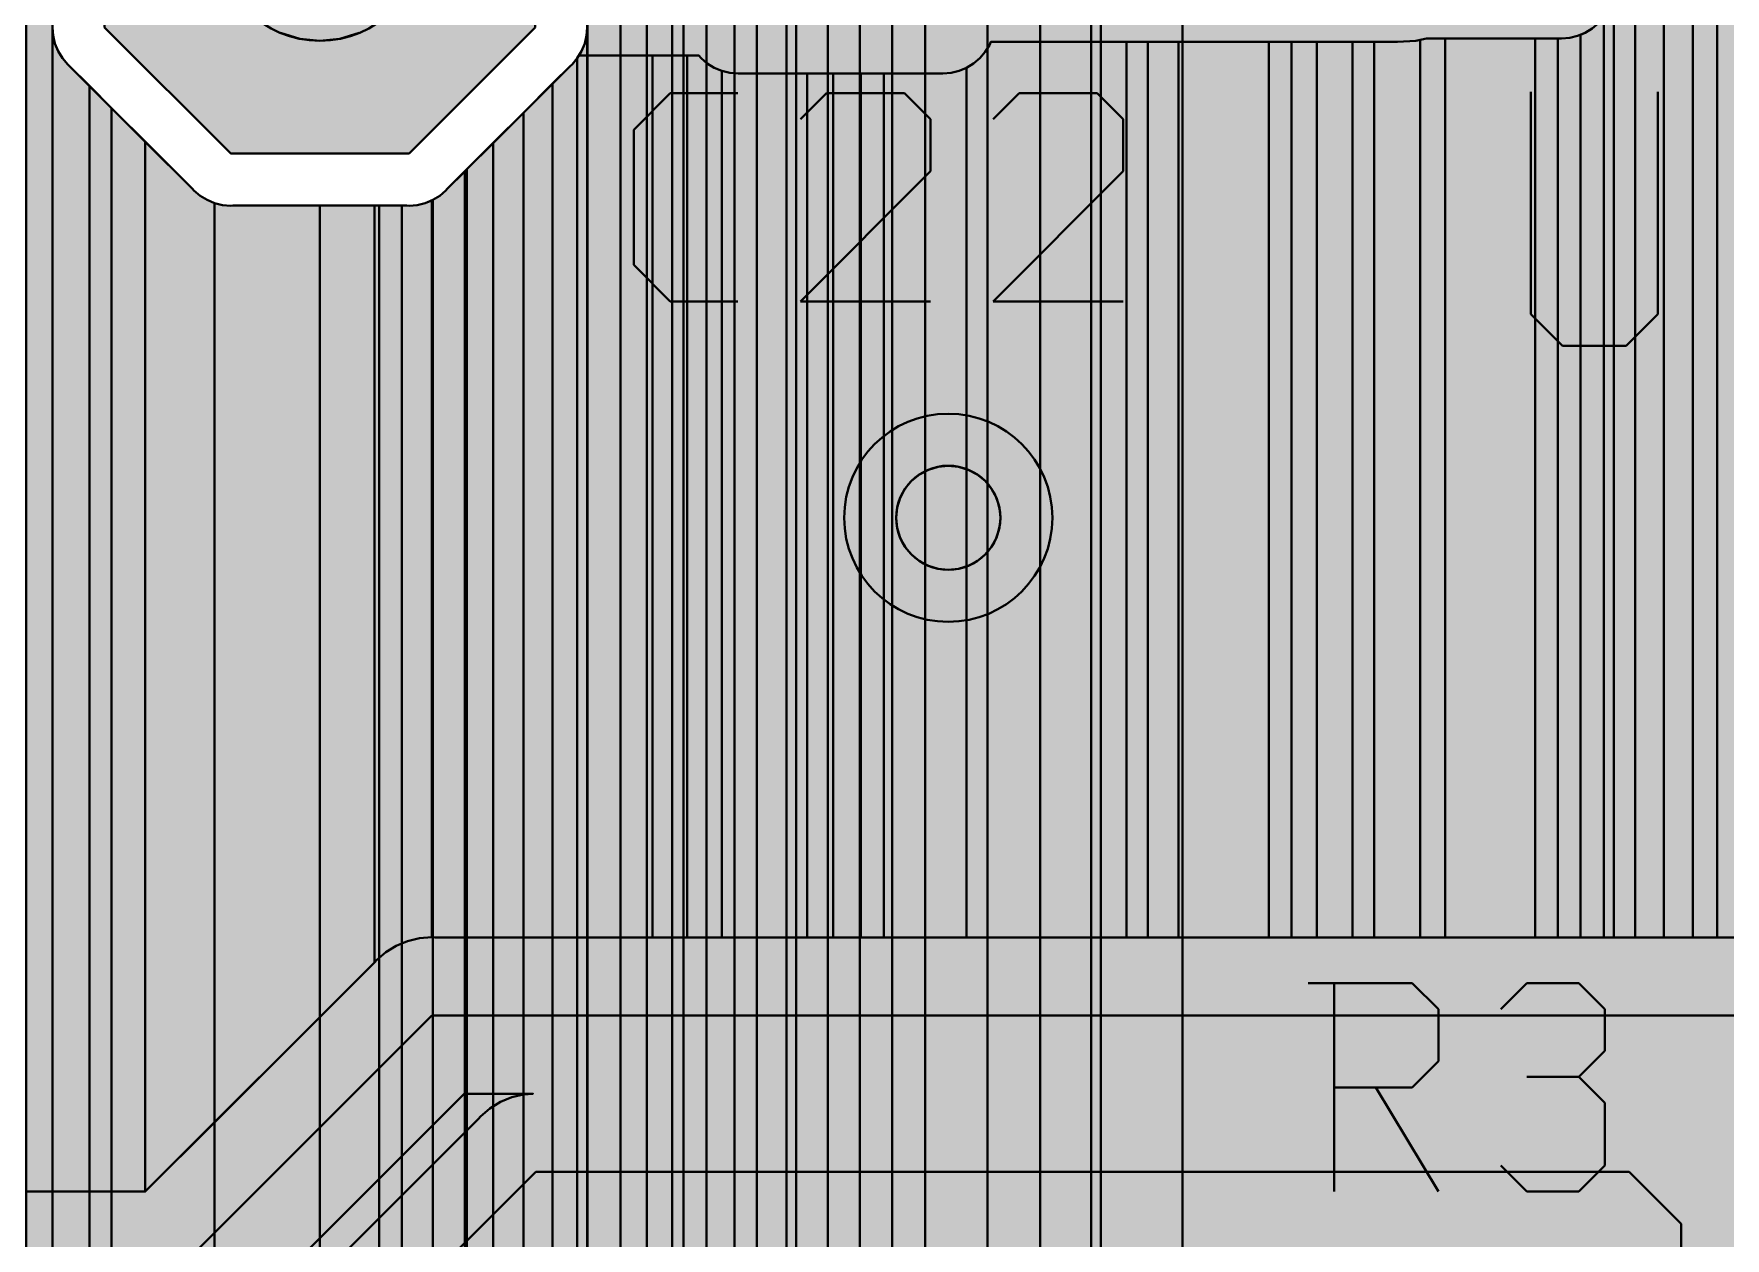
# Model space of a CAD drawing. Header units: millimetres. Extents: x 2 to 110, y 3 to 56.
# Drawn here: x 50.14 to 58.39, y 35.38 to 41.26 of the extents above; entities that cross this region are included whole.
import ezdxf

# ---------------------------------------------------------------- set-up
doc = ezdxf.new("R2010")
doc.units = ezdxf.units.MM
for name, color, linetype in [('bottom_copper', 7, 'Continuous'), ('drill_plated', 7, 'Continuous'), ('top_copper', 7, 'Continuous'), ('top_silk', 7, 'Continuous')]:
    doc.layers.add(name, color=color, linetype=linetype)

# ---------------------------------------------------------------- blocks, each defined once
blk = doc.blocks.new('Block32662')
at = {"layer": 'bottom_copper', "lineweight": 40}
blk.add_hatch(color=7, dxfattribs=at).paths.add_polyline_path([(0, 0), (-2.181, -2.1811), (-3.4404, -2.1811), (-3.4404, 42.8669), (0, 42.8669), (0, 0)], flags=0)
at = {"layer": 'bottom_copper', "color": 7, "lineweight": 40}
blk.add_lwpolyline([(0, 0), (-2.181, -2.1811), (-3.4404, -2.1811), (-3.4404, 42.8669), (0, 42.8669), (0, 0)], close=True, dxfattribs=at)
blk = doc.blocks.new('Block32847')
at = {"layer": 'bottom_copper', "lineweight": 40}
for points in [[(0, 22.3936), (-0.1594, 22.4061), (-0.161, 22.406), (-0.161, 45.048), (0, 45.048), (0, 22.3936)], [(0.3033, 22.2951), (0.1555, 22.3563), (0, 22.3936), (0, 45.048), (0.3033, 45.048), (0.3033, 22.2951)], [(0.5612, 22.1076), (0.4396, 22.2115), (0.3033, 22.2951), (0.3033, 45.048), (0.5612, 45.048), (0.5612, 22.1076)], [(0.8099, 21.7019), (0.7487, 21.8497), (0.6651, 21.986), (0.5612, 22.1076), (0.5612, 45.048), (0.8099, 45.048), (0.8099, 21.7019)], [(0.8566, 21.387), (0.8472, 21.5464), (0.8099, 21.7019), (0.8099, 45.048), (0.8566, 45.048), (0.8566, 21.387)], [(1.2554, 0), (0.8566, 0), (0.8566, 45.048), (1.2554, 45.048), (1.2554, 0)]]:
    blk.add_hatch(color=7, dxfattribs=at).paths.add_polyline_path(points, flags=0)
at = {"layer": 'bottom_copper', "color": 7, "lineweight": 40}
for points in [[(0, 22.3936), (-0.1594, 22.4061), (-0.161, 22.406), (-0.161, 45.048), (0, 45.048), (0, 22.3936)], [(0.3033, 22.2951), (0.1555, 22.3563), (0, 22.3936), (0, 45.048), (0.3033, 45.048), (0.3033, 22.2951)], [(0.5612, 22.1076), (0.4396, 22.2115), (0.3033, 22.2951), (0.3033, 45.048), (0.5612, 45.048), (0.5612, 22.1076)], [(0.8099, 21.7019), (0.7487, 21.8497), (0.6651, 21.986), (0.5612, 22.1076), (0.5612, 45.048), (0.8099, 45.048), (0.8099, 21.7019)], [(0.8566, 21.387), (0.8472, 21.5464), (0.8099, 21.7019), (0.8099, 45.048), (0.8566, 45.048), (0.8566, 21.387)], [(1.2554, 0), (0.8566, 0), (0.8566, 45.048), (1.2554, 45.048), (1.2554, 0)]]:
    blk.add_lwpolyline(points, close=True, dxfattribs=at)
blk = doc.blocks.new('Block33519')
at = {"layer": 'bottom_copper', "lineweight": 40}
for points in [[(1.0117, 22.3563), (0.8639, 22.2951), (0.8566, 22.2906), (0.8566, 45.048), (1.0117, 45.048), (1.0117, 22.3563)], [(1.1672, 22.3936), (1.0117, 22.3563), (1.0117, 45.048), (1.1672, 45.048), (1.1672, 22.3936)], [(1.325, 22.406), (1.1672, 22.3936), (1.1672, 45.048), (1.325, 45.048), (1.325, 22.406)], [(0.8566, 22.2906), (0.8099, 22.262), (0.8099, 33.8481), (0.8472, 34.0036), (0.8566, 34.163), (0.8566, 22.2906)], [(0.8099, 22.262), (0.7276, 22.2115), (0.6651, 22.1581), (0.6651, 33.564), (0.7487, 33.7003), (0.8099, 33.8481), (0.8099, 22.262)], [(0.6651, 22.1581), (0.606, 22.1076), (0.5551, 22.048), (0.5551, 33.4372), (0.5612, 33.4424), (0.6651, 33.564), (0.6651, 22.1581)], [(0.5551, 22.048), (0.5021, 21.986), (0.4185, 21.8497), (0.4185, 33.3256), (0.4396, 33.3385), (0.5551, 33.4372), (0.5551, 22.048)], [(0.3075, 14.3084), (0.2508, 14.3319), (0.2508, 33.2332), (0.3033, 33.2549), (0.3075, 33.2575), (0.3075, 14.3084)], [(0.4185, 21.8497), (0.3573, 21.7019), (0.32, 21.5464), (0.3075, 21.387), (0.3075, 33.2575), (0.4185, 33.3256), (0.4185, 21.8497)], [(0.1271, 14.3605), (0.0146, 14.3694), (0, 14.3682), (0, 33.1564), (0.1271, 33.1869), (0.1271, 14.3605)], [(0.2508, 14.3319), (0.1342, 14.3599), (0.1271, 14.3605), (0.1271, 33.1869), (0.1555, 33.1937), (0.2508, 33.2332), (0.2508, 14.3319)], [(0, 14.3682), (-0.105, 14.3599), (-0.161, 14.3465), (-0.161, 33.144), (-0.1594, 33.1439), (0, 33.1564), (0, 14.3682)]]:
    blk.add_hatch(color=7, dxfattribs=at).paths.add_polyline_path(points, flags=0)
at = {"layer": 'bottom_copper', "color": 7, "lineweight": 40}
for points in [[(1.0117, 22.3563), (0.8639, 22.2951), (0.8566, 22.2906), (0.8566, 45.048), (1.0117, 45.048), (1.0117, 22.3563)], [(1.1672, 22.3936), (1.0117, 22.3563), (1.0117, 45.048), (1.1672, 45.048), (1.1672, 22.3936)], [(1.325, 22.406), (1.1672, 22.3936), (1.1672, 45.048), (1.325, 45.048), (1.325, 22.406)], [(0.8566, 22.2906), (0.8099, 22.262), (0.8099, 33.8481), (0.8472, 34.0036), (0.8566, 34.163), (0.8566, 22.2906)], [(0.8099, 22.262), (0.7276, 22.2115), (0.6651, 22.1581), (0.6651, 33.564), (0.7487, 33.7003), (0.8099, 33.8481), (0.8099, 22.262)], [(0.6651, 22.1581), (0.606, 22.1076), (0.5551, 22.048), (0.5551, 33.4372), (0.5612, 33.4424), (0.6651, 33.564), (0.6651, 22.1581)], [(0.5551, 22.048), (0.5021, 21.986), (0.4185, 21.8497), (0.4185, 33.3256), (0.4396, 33.3385), (0.5551, 33.4372), (0.5551, 22.048)], [(0.3075, 14.3084), (0.2508, 14.3319), (0.2508, 33.2332), (0.3033, 33.2549), (0.3075, 33.2575), (0.3075, 14.3084)], [(0.4185, 21.8497), (0.3573, 21.7019), (0.32, 21.5464), (0.3075, 21.387), (0.3075, 33.2575), (0.4185, 33.3256), (0.4185, 21.8497)], [(0.1271, 14.3605), (0.0146, 14.3694), (0, 14.3682), (0, 33.1564), (0.1271, 33.1869), (0.1271, 14.3605)], [(0.2508, 14.3319), (0.1342, 14.3599), (0.1271, 14.3605), (0.1271, 33.1869), (0.1555, 33.1937), (0.2508, 33.2332), (0.2508, 14.3319)], [(0, 14.3682), (-0.105, 14.3599), (-0.161, 14.3465), (-0.161, 33.144), (-0.1594, 33.1439), (0, 33.1564), (0, 14.3682)]]:
    blk.add_lwpolyline(points, close=True, dxfattribs=at)
blk = doc.blocks.new('Block34573')
at = {"layer": 'bottom_copper', "lineweight": 40}
for points in [[(1.0168, 14.3465), (1.0152, 14.3461), (1.0152, 33.1441), (1.0168, 33.144), (1.0168, 14.3465)], [(1.0152, 14.3461), (0.9665, 14.3344), (0.9665, 31.2163), (0.9874, 31.2504), (1.0027, 31.2873), (1.012, 31.3262), (1.0152, 31.3661), (1.0152, 14.3461)], [(0.9665, 14.3344), (0.9562, 14.3319), (0.8454, 14.286), (0.8454, 31.0918), (0.933, 31.1794), (0.9406, 31.1859), (0.9665, 31.2163), (0.9665, 14.3344)], [(0.8454, 14.286), (0.7431, 14.2234), (0.7035, 14.1896), (0.7035, 30.9499), (0.8454, 31.0918), (0.8454, 14.286)], [(0.7035, 14.1896), (0.6519, 14.1455), (0.574, 14.0543), (0.5557, 14.0244), (0.5557, 30.8021), (0.7035, 30.9499), (0.7035, 14.1896)], [(0.5557, 14.0244), (0.5114, 13.952), (0.4655, 13.8412), (0.4375, 13.7246), (0.4281, 13.605), (0.4281, 30.6745), (0.5557, 30.8021), (0.5557, 14.0244)], [(0.4174, 11.476), (0.3151, 11.4134), (0.261, 11.3672), (0.261, 30.524), (0.2951, 30.5449), (0.3255, 30.5708), (0.332, 30.5784), (0.4174, 30.6638), (0.4174, 11.476)], [(0.4281, 11.4804), (0.4174, 11.476), (0.4174, 30.6638), (0.4281, 30.6745), (0.4281, 11.4804)], [(0, 0), (-0.2896, 0), (-0.2896, 30.497), (0, 30.497), (0, 0)], [(0.1103, 11.186), (0.0834, 11.142), (0.0375, 11.0312), (0.0095, 10.9146), (0, 10.795), (0, 30.497), (0.1103, 30.497), (0.1103, 11.186)], [(0.261, 11.3672), (0.2241, 11.3357), (0.146, 11.2443), (0.1103, 11.186), (0.1103, 30.497), (0.1353, 30.497), (0.1453, 30.4962), (0.1851, 30.4993), (0.2239, 30.5087), (0.261, 30.524), (0.261, 11.3672)]]:
    blk.add_hatch(color=7, dxfattribs=at).paths.add_polyline_path(points, flags=0)
at = {"layer": 'bottom_copper', "color": 7, "lineweight": 40}
for points in [[(1.0168, 14.3465), (1.0152, 14.3461), (1.0152, 33.1441), (1.0168, 33.144), (1.0168, 14.3465)], [(1.0152, 14.3461), (0.9665, 14.3344), (0.9665, 31.2163), (0.9874, 31.2504), (1.0027, 31.2873), (1.012, 31.3262), (1.0152, 31.3661), (1.0152, 14.3461)], [(0.9665, 14.3344), (0.9562, 14.3319), (0.8454, 14.286), (0.8454, 31.0918), (0.933, 31.1794), (0.9406, 31.1859), (0.9665, 31.2163), (0.9665, 14.3344)], [(0.8454, 14.286), (0.7431, 14.2234), (0.7035, 14.1896), (0.7035, 30.9499), (0.8454, 31.0918), (0.8454, 14.286)], [(0.7035, 14.1896), (0.6519, 14.1455), (0.574, 14.0543), (0.5557, 14.0244), (0.5557, 30.8021), (0.7035, 30.9499), (0.7035, 14.1896)], [(0.5557, 14.0244), (0.5114, 13.952), (0.4655, 13.8412), (0.4375, 13.7246), (0.4281, 13.605), (0.4281, 30.6745), (0.5557, 30.8021), (0.5557, 14.0244)], [(0.4174, 11.476), (0.3151, 11.4134), (0.261, 11.3672), (0.261, 30.524), (0.2951, 30.5449), (0.3255, 30.5708), (0.332, 30.5784), (0.4174, 30.6638), (0.4174, 11.476)], [(0.4281, 11.4804), (0.4174, 11.476), (0.4174, 30.6638), (0.4281, 30.6745), (0.4281, 11.4804)], [(0, 0), (-0.2896, 0), (-0.2896, 30.497), (0, 30.497), (0, 0)], [(0.1103, 11.186), (0.0834, 11.142), (0.0375, 11.0312), (0.0095, 10.9146), (0, 10.795), (0, 30.497), (0.1103, 30.497), (0.1103, 11.186)], [(0.261, 11.3672), (0.2241, 11.3357), (0.146, 11.2443), (0.1103, 11.186), (0.1103, 30.497), (0.1353, 30.497), (0.1453, 30.4962), (0.1851, 30.4993), (0.2239, 30.5087), (0.261, 30.524), (0.261, 11.3672)]]:
    blk.add_lwpolyline(points, close=True, dxfattribs=at)
blk = doc.blocks.new('Block35035')
at = {"layer": 'bottom_copper', "lineweight": 40}
for points in [[(0.5962, 16.9739), (0.5896, 16.9816), (0.468, 17.0855), (0.468, 44.748), (0.5962, 44.748), (0.5962, 16.9739)], [(0.7771, 16.7237), (0.6935, 16.86), (0.5962, 16.9739), (0.5962, 31.0661), (0.5993, 31.0263), (0.6087, 30.9873), (0.624, 30.9504), (0.6449, 30.9163), (0.6708, 30.8859), (0.6784, 30.8794), (0.7771, 30.7807), (0.7771, 16.7237)], [(0.885, 16.261), (0.8756, 16.4204), (0.8383, 16.5759), (0.7771, 16.7237), (0.7771, 30.7807), (0.885, 30.6728), (0.885, 16.261)], [(1.3873, -0.3), (0.885, -0.3), (0.885, 30.6728), (1.2794, 30.2784), (1.2859, 30.2708), (1.3163, 30.2449), (1.3504, 30.224), (1.3873, 30.2087), (1.3873, -0.3)], [(1.901, -0.3), (1.3873, -0.3), (1.3873, 30.2087), (1.4262, 30.1994), (1.4661, 30.1962), (1.476, 30.197), (1.901, 30.197), (1.901, -0.3)]]:
    blk.add_hatch(color=7, dxfattribs=at).paths.add_polyline_path(points, flags=0)
at = {"layer": 'bottom_copper', "color": 7, "lineweight": 40}
for points in [[(0.5962, 16.9739), (0.5896, 16.9816), (0.468, 17.0855), (0.468, 44.748), (0.5962, 44.748), (0.5962, 16.9739)], [(0.7771, 16.7237), (0.6935, 16.86), (0.5962, 16.9739), (0.5962, 31.0661), (0.5993, 31.0263), (0.6087, 30.9873), (0.624, 30.9504), (0.6449, 30.9163), (0.6708, 30.8859), (0.6784, 30.8794), (0.7771, 30.7807), (0.7771, 16.7237)], [(0.885, 16.261), (0.8756, 16.4204), (0.8383, 16.5759), (0.7771, 16.7237), (0.7771, 30.7807), (0.885, 30.6728), (0.885, 16.261)], [(1.3873, -0.3), (0.885, -0.3), (0.885, 30.6728), (1.2794, 30.2784), (1.2859, 30.2708), (1.3163, 30.2449), (1.3504, 30.224), (1.3873, 30.2087), (1.3873, -0.3)], [(1.901, -0.3), (1.3873, -0.3), (1.3873, 30.2087), (1.4262, 30.1994), (1.4661, 30.1962), (1.476, 30.197), (1.901, 30.197), (1.901, -0.3)]]:
    blk.add_lwpolyline(points, close=True, dxfattribs=at)
blk = doc.blocks.new('Block54361')
at = {"layer": 'top_copper', "lineweight": 40}
for points in [[(4.7359, 4.6343), (4.6776, 4.6203), (4.6222, 4.5973), (4.5711, 4.566), (4.5255, 4.527), (4.5157, 4.5156), (0.6357, 0.6357), (0.6357, 3.3978), (3.0328, 3.3978), (3.0477, 3.3966), (3.1074, 3.4013), (3.1658, 3.4153), (3.2212, 3.4383), (3.2723, 3.4696), (3.3179, 3.5086), (3.3277, 3.52), (4.4455, 4.6378), (4.7808, 4.6378), (4.7359, 4.6343)], [(0, 3.0578), (-0.1183, 3.0671), (-0.1195, 3.067), (-0.1195, 3.3978), (0, 3.3978), (0, 3.0578)], [(0.2251, 2.9847), (0.1154, 3.0301), (0, 3.0578), (0, 3.3978), (0.2251, 3.3978), (0.2251, 2.9847)], [(0.4936, 2.7554), (0.4165, 2.8456), (0.3263, 2.9227), (0.2251, 2.9847), (0.2251, 3.3978), (0.4936, 3.3978), (0.4936, 2.7554)], [(0.6357, 2.3108), (0.6287, 2.4291), (0.601, 2.5445), (0.5556, 2.6542), (0.4936, 2.7554), (0.4936, 3.3978), (0.6357, 3.3978), (0.6357, 2.3108)], [(0.6357, 0.6357), (0.4936, 0.4936), (0.4936, 1.8662), (0.5556, 1.9674), (0.601, 2.0771), (0.6287, 2.1925), (0.6357, 2.3108), (0.6357, 0.6357)], [(0.4936, 0.4936), (0.2251, 0.2251), (0.2251, 1.6369), (0.3263, 1.6989), (0.4165, 1.776), (0.4936, 1.8662), (0.4936, 0.4936)], [(0.2251, 0.2251), (0, 0), (0, 1.5638), (0.1154, 1.5915), (0.2251, 1.6369), (0.2251, 0.2251)], [(0, 0), (-0.1195, -0.1195), (-0.1195, 1.5546), (-0.1183, 1.5545), (0, 1.5638), (0, 0)]]:
    blk.add_hatch(color=7, dxfattribs=at).paths.add_polyline_path(points, flags=0)
at = {"layer": 'top_copper', "color": 7, "lineweight": 40}
for points in [[(4.7359, 4.6343), (4.6776, 4.6203), (4.6222, 4.5973), (4.5711, 4.566), (4.5255, 4.527), (4.5157, 4.5156), (0.6357, 0.6357), (0.6357, 3.3978), (3.0328, 3.3978), (3.0477, 3.3966), (3.1074, 3.4013), (3.1658, 3.4153), (3.2212, 3.4383), (3.2723, 3.4696), (3.3179, 3.5086), (3.3277, 3.52), (4.4455, 4.6378), (4.7808, 4.6378), (4.7359, 4.6343)], [(0, 3.0578), (-0.1183, 3.0671), (-0.1195, 3.067), (-0.1195, 3.3978), (0, 3.3978), (0, 3.0578)], [(0.2251, 2.9847), (0.1154, 3.0301), (0, 3.0578), (0, 3.3978), (0.2251, 3.3978), (0.2251, 2.9847)], [(0.4936, 2.7554), (0.4165, 2.8456), (0.3263, 2.9227), (0.2251, 2.9847), (0.2251, 3.3978), (0.4936, 3.3978), (0.4936, 2.7554)], [(0.6357, 2.3108), (0.6287, 2.4291), (0.601, 2.5445), (0.5556, 2.6542), (0.4936, 2.7554), (0.4936, 3.3978), (0.6357, 3.3978), (0.6357, 2.3108)], [(0.6357, 0.6357), (0.4936, 0.4936), (0.4936, 1.8662), (0.5556, 1.9674), (0.601, 2.0771), (0.6287, 2.1925), (0.6357, 2.3108), (0.6357, 0.6357)], [(0.4936, 0.4936), (0.2251, 0.2251), (0.2251, 1.6369), (0.3263, 1.6989), (0.4165, 1.776), (0.4936, 1.8662), (0.4936, 0.4936)], [(0.2251, 0.2251), (0, 0), (0, 1.5638), (0.1154, 1.5915), (0.2251, 1.6369), (0.2251, 0.2251)], [(0, 0), (-0.1195, -0.1195), (-0.1195, 1.5546), (-0.1183, 1.5545), (0, 1.5638), (0, 0)]]:
    blk.add_lwpolyline(points, close=True, dxfattribs=at)
blk = doc.blocks.new('Block110843')
at = {"layer": 'top_copper', "lineweight": 40}
for points in [[(4.9944, 9.3592), (4.8555, 9.3592), (4.8555, 16.4883), (4.9944, 16.6272), (4.9944, 9.3592)], [(4.8555, 9.3592), (4.7367, 9.3592), (4.7366, 16.3694), (4.8555, 16.4883), (4.8555, 9.3592)], [(4.7366, 9.3592), (4.5963, 9.3592), (4.5963, 16.2291), (4.7366, 16.3694), (4.7366, 9.3592)], [(4.5963, 9.3592), (4.4567, 9.3592), (4.4567, 16.0895), (4.5963, 16.2291), (4.5963, 9.3592)], [(4.4567, 9.3592), (4.3514, 9.3592), (4.3514, 15.9842), (4.4567, 16.0895), (4.4567, 9.3592)], [(4.3514, 9.3592), (4.3027, 9.3592), (4.3027, 13.8524), (4.3236, 13.8865), (4.3389, 13.9235), (4.3482, 13.9623), (4.3514, 14.0022), (4.3514, 9.3592)], [(4.3027, 9.3592), (4.1886, 9.3592), (4.1885, 13.7654), (4.2123, 13.7752), (4.2464, 13.7961), (4.2766, 13.8218), (4.3027, 13.8524), (4.3027, 9.3592)], [(1.9737, 9.3592), (1.1941, 9.3592), (1.1941, 13.6043), (1.2282, 13.6252), (1.2586, 13.6512), (1.2846, 13.6816), (1.3055, 13.7156), (1.3117, 13.7307), (1.9737, 13.7307), (1.9737, 9.3592)], [(2.0787, 9.3592), (1.9737, 9.3592), (1.9737, 13.7307), (2.0787, 13.7307), (2.0787, 9.3592)], [(2.2285, 9.3592), (2.0787, 9.3592), (2.0787, 13.7307), (2.2285, 13.7307), (2.2285, 9.3592)], [(2.6685, 9.3592), (2.2285, 9.3592), (2.2285, 13.7307), (2.6685, 13.7307), (2.6685, 9.3592)], [(2.7785, 9.3592), (2.6685, 9.3592), (2.6685, 13.7307), (2.7785, 13.7307), (2.7785, 9.3592)], [(2.9027, 9.3592), (2.7785, 9.3592), (2.7785, 13.7307), (2.9027, 13.7307), (2.9027, 9.3592)], [(3.0761, 9.3592), (2.9027, 9.3592), (2.9027, 13.7307), (3.0761, 13.7307), (3.0761, 9.3592)], [(3.1826, 9.3592), (3.0762, 9.3592), (3.0761, 13.7307), (3.1826, 13.7307), (3.1826, 9.3592)], [(3.4072, 9.3592), (3.1826, 9.3592), (3.1826, 13.7307), (3.2966, 13.7307), (3.3863, 13.736), (3.4072, 13.741), (3.4072, 9.3592)], [(3.5285, 9.3592), (3.4072, 9.3592), (3.4072, 13.741), (3.4371, 13.7482), (3.5285, 13.7482), (3.5285, 9.3592)], [(3.9685, 9.3592), (3.5285, 9.3592), (3.5285, 13.7482), (3.9685, 13.7482), (3.9685, 9.3592)], [(4.0785, 9.3592), (3.9685, 9.3592), (3.9685, 13.7482), (4.0785, 13.7482), (4.0785, 9.3592)], [(4.1885, 9.3592), (4.0785, 9.3592), (4.0785, 13.7482), (4.0866, 13.7482), (4.0966, 13.7474), (4.1365, 13.7506), (4.1753, 13.7599), (4.1885, 13.7654), (4.1885, 9.3592)], [(0, 9.3592), (-0.1696, 9.3592), (-0.1696, 13.6647), (-0.113, 13.6647), (-0.1014, 13.6512), (-0.071, 13.6252), (-0.0369, 13.6043), (0, 13.589), (0, 9.3592)], [(0.4167, 9.3592), (0, 9.3592), (0, 13.589), (0.0389, 13.5797), (0.0787, 13.5765), (0.0887, 13.5773), (0.4167, 13.5773), (0.4167, 9.3592)], [(0.5423, 9.3592), (0.4167, 9.3592), (0.4167, 13.5773), (0.5423, 13.5773), (0.5423, 9.3592)], [(0.6783, 9.3592), (0.5423, 9.3592), (0.5423, 13.5773), (0.6783, 13.5773), (0.6783, 9.3592)], [(0.7894, 9.3592), (0.6783, 9.3592), (0.6783, 13.5773), (0.7894, 13.5773), (0.7894, 9.3592)], [(1.1941, 9.3592), (0.7894, 9.3592), (0.7894, 13.5773), (1.0685, 13.5773), (1.0785, 13.5765), (1.1183, 13.5797), (1.1572, 13.589), (1.1941, 13.6043), (1.1941, 9.3592)]]:
    blk.add_hatch(color=7, dxfattribs=at).paths.add_polyline_path(points, flags=0)
at = {"layer": 'top_copper', "color": 7, "lineweight": 40}
for points in [[(4.9944, 9.3592), (4.8555, 9.3592), (4.8555, 16.4883), (4.9944, 16.6272), (4.9944, 9.3592)], [(4.8555, 9.3592), (4.7367, 9.3592), (4.7366, 16.3694), (4.8555, 16.4883), (4.8555, 9.3592)], [(4.7366, 9.3592), (4.5963, 9.3592), (4.5963, 16.2291), (4.7366, 16.3694), (4.7366, 9.3592)], [(4.5963, 9.3592), (4.4567, 9.3592), (4.4567, 16.0895), (4.5963, 16.2291), (4.5963, 9.3592)], [(4.4567, 9.3592), (4.3514, 9.3592), (4.3514, 15.9842), (4.4567, 16.0895), (4.4567, 9.3592)], [(4.3514, 9.3592), (4.3027, 9.3592), (4.3027, 13.8524), (4.3236, 13.8865), (4.3389, 13.9235), (4.3482, 13.9623), (4.3514, 14.0022), (4.3514, 9.3592)], [(4.3027, 9.3592), (4.1886, 9.3592), (4.1885, 13.7654), (4.2123, 13.7752), (4.2464, 13.7961), (4.2766, 13.8218), (4.3027, 13.8524), (4.3027, 9.3592)], [(1.9737, 9.3592), (1.1941, 9.3592), (1.1941, 13.6043), (1.2282, 13.6252), (1.2586, 13.6512), (1.2846, 13.6816), (1.3055, 13.7156), (1.3117, 13.7307), (1.9737, 13.7307), (1.9737, 9.3592)], [(2.0787, 9.3592), (1.9737, 9.3592), (1.9737, 13.7307), (2.0787, 13.7307), (2.0787, 9.3592)], [(2.2285, 9.3592), (2.0787, 9.3592), (2.0787, 13.7307), (2.2285, 13.7307), (2.2285, 9.3592)], [(2.6685, 9.3592), (2.2285, 9.3592), (2.2285, 13.7307), (2.6685, 13.7307), (2.6685, 9.3592)], [(2.7785, 9.3592), (2.6685, 9.3592), (2.6685, 13.7307), (2.7785, 13.7307), (2.7785, 9.3592)], [(2.9027, 9.3592), (2.7785, 9.3592), (2.7785, 13.7307), (2.9027, 13.7307), (2.9027, 9.3592)], [(3.0761, 9.3592), (2.9027, 9.3592), (2.9027, 13.7307), (3.0761, 13.7307), (3.0761, 9.3592)], [(3.1826, 9.3592), (3.0762, 9.3592), (3.0761, 13.7307), (3.1826, 13.7307), (3.1826, 9.3592)], [(3.4072, 9.3592), (3.1826, 9.3592), (3.1826, 13.7307), (3.2966, 13.7307), (3.3863, 13.736), (3.4072, 13.741), (3.4072, 9.3592)], [(3.5285, 9.3592), (3.4072, 9.3592), (3.4072, 13.741), (3.4371, 13.7482), (3.5285, 13.7482), (3.5285, 9.3592)], [(3.9685, 9.3592), (3.5285, 9.3592), (3.5285, 13.7482), (3.9685, 13.7482), (3.9685, 9.3592)], [(4.0785, 9.3592), (3.9685, 9.3592), (3.9685, 13.7482), (4.0785, 13.7482), (4.0785, 9.3592)], [(4.1885, 9.3592), (4.0785, 9.3592), (4.0785, 13.7482), (4.0866, 13.7482), (4.0966, 13.7474), (4.1365, 13.7506), (4.1753, 13.7599), (4.1885, 13.7654), (4.1885, 9.3592)], [(0, 9.3592), (-0.1696, 9.3592), (-0.1696, 13.6647), (-0.113, 13.6647), (-0.1014, 13.6512), (-0.071, 13.6252), (-0.0369, 13.6043), (0, 13.589), (0, 9.3592)], [(0.4167, 9.3592), (0, 9.3592), (0, 13.589), (0.0389, 13.5797), (0.0787, 13.5765), (0.0887, 13.5773), (0.4167, 13.5773), (0.4167, 9.3592)], [(0.5423, 9.3592), (0.4167, 9.3592), (0.4167, 13.5773), (0.5423, 13.5773), (0.5423, 9.3592)], [(0.6783, 9.3592), (0.5423, 9.3592), (0.5423, 13.5773), (0.6783, 13.5773), (0.6783, 9.3592)], [(0.7894, 9.3592), (0.6783, 9.3592), (0.6783, 13.5773), (0.7894, 13.5773), (0.7894, 9.3592)], [(1.1941, 9.3592), (0.7894, 9.3592), (0.7894, 13.5773), (1.0685, 13.5773), (1.0785, 13.5765), (1.1183, 13.5797), (1.1572, 13.589), (1.1941, 13.6043), (1.1941, 9.3592)]]:
    blk.add_lwpolyline(points, close=True, dxfattribs=at)
blk = doc.blocks.new('Block116614')
at = {"layer": 'top_copper', "lineweight": 40}
for points in [[(0, 0), (-4.8617, 0), (-4.8617, 19.38), (0, 19.38), (0, 0)], [(0.453, 0), (0, 0), (0, 5.6821), (0.0031, 5.6423), (0.0125, 5.6033), (0.0278, 5.5664), (0.0487, 5.5323), (0.0746, 5.5019), (0.0822, 5.4954), (0.453, 5.1246), (0.453, 0)], [(2.5609, 1.24), (2.2979, 1.24), (2.2979, 5.2659), (2.5274, 5.4954), (2.535, 5.5019), (2.5609, 5.5323), (2.5609, 1.24)], [(2.7722, 1.24), (2.5609, 1.24), (2.5609, 5.5323), (2.569, 5.5455), (2.7722, 5.5455), (2.7722, 1.24)], [(2.9277, 1.24), (2.7722, 1.24), (2.7722, 5.5455), (2.9277, 5.5455), (2.9277, 1.24)], [(3.0966, 1.24), (2.9277, 1.24), (2.9277, 5.5455), (3.0966, 5.5455), (3.0966, 1.24)], [(2.2979, 1.24), (2.0138, 1.24), (2.0138, 4.9818), (2.2979, 5.2659), (2.2979, 1.24)], [(0.7911, 0.3381), (0.453, 0), (0.453, 5.1246), (0.6832, 4.8944), (0.6897, 4.8868), (0.7201, 4.8609), (0.7542, 4.84), (0.7911, 4.8247), (0.7911, 0.3381)], [(2.0138, 1.24), (1.8657, 1.24), (1.8508, 1.2412), (1.8508, 4.8381), (1.8554, 4.84), (1.8895, 4.8609), (1.9199, 4.8868), (1.9264, 4.8944), (2.0138, 4.9818), (2.0138, 1.24)], [(1.5708, 1.1179), (0.7911, 0.3381), (0.7911, 4.8247), (0.83, 4.8154), (0.8699, 4.8122), (0.8798, 4.813), (1.5708, 4.813), (1.5708, 1.1179)], [(1.7047, 1.2109), (1.6773, 1.1995), (1.6262, 1.1682), (1.5806, 1.1292), (1.5708, 1.1179), (1.5708, 4.813), (1.7047, 4.813), (1.7047, 1.2109)], [(1.8508, 1.2412), (1.791, 1.2365), (1.7327, 1.2225), (1.7047, 1.2109), (1.7047, 4.813), (1.7297, 4.813), (1.7397, 4.8122), (1.7795, 4.8153), (1.8185, 4.8247), (1.8508, 4.8381), (1.8508, 1.2412)]]:
    blk.add_hatch(color=7, dxfattribs=at).paths.add_polyline_path(points, flags=0)
at = {"layer": 'top_copper', "color": 7, "lineweight": 40}
for points in [[(0, 0), (-4.8617, 0), (-4.8617, 19.38), (0, 19.38), (0, 0)], [(0.453, 0), (0, 0), (0, 5.6821), (0.0031, 5.6423), (0.0125, 5.6033), (0.0278, 5.5664), (0.0487, 5.5323), (0.0746, 5.5019), (0.0822, 5.4954), (0.453, 5.1246), (0.453, 0)], [(2.5609, 1.24), (2.2979, 1.24), (2.2979, 5.2659), (2.5274, 5.4954), (2.535, 5.5019), (2.5609, 5.5323), (2.5609, 1.24)], [(2.7722, 1.24), (2.5609, 1.24), (2.5609, 5.5323), (2.569, 5.5455), (2.7722, 5.5455), (2.7722, 1.24)], [(2.9277, 1.24), (2.7722, 1.24), (2.7722, 5.5455), (2.9277, 5.5455), (2.9277, 1.24)], [(3.0966, 1.24), (2.9277, 1.24), (2.9277, 5.5455), (3.0966, 5.5455), (3.0966, 1.24)], [(2.2979, 1.24), (2.0138, 1.24), (2.0138, 4.9818), (2.2979, 5.2659), (2.2979, 1.24)], [(0.7911, 0.3381), (0.453, 0), (0.453, 5.1246), (0.6832, 4.8944), (0.6897, 4.8868), (0.7201, 4.8609), (0.7542, 4.84), (0.7911, 4.8247), (0.7911, 0.3381)], [(2.0138, 1.24), (1.8657, 1.24), (1.8508, 1.2412), (1.8508, 4.8381), (1.8554, 4.84), (1.8895, 4.8609), (1.9199, 4.8868), (1.9264, 4.8944), (2.0138, 4.9818), (2.0138, 1.24)], [(1.5708, 1.1179), (0.7911, 0.3381), (0.7911, 4.8247), (0.83, 4.8154), (0.8699, 4.8122), (0.8798, 4.813), (1.5708, 4.813), (1.5708, 1.1179)], [(1.7047, 1.2109), (1.6773, 1.1995), (1.6262, 1.1682), (1.5806, 1.1292), (1.5708, 1.1179), (1.5708, 4.813), (1.7047, 4.813), (1.7047, 1.2109)], [(1.8508, 1.2412), (1.791, 1.2365), (1.7327, 1.2225), (1.7047, 1.2109), (1.7047, 4.813), (1.7297, 4.813), (1.7397, 4.8122), (1.7795, 4.8153), (1.8185, 4.8247), (1.8508, 4.8381), (1.8508, 1.2412)]]:
    blk.add_lwpolyline(points, close=True, dxfattribs=at)

msp = doc.modelspace()

# ---------------------------------------------------------------- hatches: boundary and pattern name
at = {"layer": 'bottom_copper', "lineweight": 40}
for points in [[(52.588, 41.2911), (51.9729, 40.676), (51.1031, 40.676), (50.488, 41.2911), (50.488, 42.1609), (51.1031, 42.776), (51.9729, 42.776), (52.588, 42.1609), (52.588, 41.2911)], [(52.0284, 41.6285), (51.9999, 41.5347), (51.9537, 41.4482), (51.8916, 41.3724), (51.8158, 41.3103), (51.7293, 41.2641), (51.6355, 41.2356), (51.538, 41.226), (51.4405, 41.2356), (51.3467, 41.2641), (51.2602, 41.3103), (51.1844, 41.3724), (51.1223, 41.4482), (51.0761, 41.5347), (51.0476, 41.6285), (51.038, 41.726), (51.0476, 41.8235), (51.0761, 41.9173), (51.1223, 42.0038), (51.1844, 42.0796), (51.2602, 42.1417), (51.3467, 42.1879), (51.4405, 42.2164), (51.538, 42.226), (51.6355, 42.2164), (51.7293, 42.1879), (51.8158, 42.1417), (51.8916, 42.0796), (51.9537, 42.0038), (51.9999, 41.9173), (52.0284, 41.8235), (52.038, 41.726), (52.0284, 41.6285)], [(54.8531, 38.8484), (54.8387, 38.8008), (54.8152, 38.7569), (54.7836, 38.7184), (54.7451, 38.6868), (54.7012, 38.6633), (54.6536, 38.6489), (54.604, 38.644), (54.5544, 38.6489), (54.5068, 38.6633), (54.4629, 38.6868), (54.4244, 38.7184), (54.3928, 38.7569), (54.3693, 38.8008), (54.3549, 38.8484), (54.35, 38.898), (54.3549, 38.9476), (54.3693, 38.9952), (54.3928, 39.0391), (54.4244, 39.0776), (54.4629, 39.1092), (54.5068, 39.1327), (54.5544, 39.1471), (54.604, 39.152), (54.6536, 39.1471), (54.7012, 39.1327), (54.7451, 39.1092), (54.7836, 39.0776), (54.8152, 39.0391), (54.8387, 38.9952), (54.8531, 38.9476), (54.858, 38.898), (54.8531, 38.8484)]]:
    msp.add_hatch(color=7, dxfattribs=at).paths.add_polyline_path(points, flags=0)
at = {"layer": 'drill_plated', "lineweight": 40}
for points in [[(52.0284, 41.6285), (51.9999, 41.5347), (51.9537, 41.4482), (51.8916, 41.3724), (51.8158, 41.3103), (51.7293, 41.2641), (51.6355, 41.2356), (51.538, 41.226), (51.4405, 41.2356), (51.3467, 41.2641), (51.2602, 41.3103), (51.1844, 41.3724), (51.1223, 41.4482), (51.0761, 41.5347), (51.0476, 41.6285), (51.038, 41.726), (51.0476, 41.8235), (51.0761, 41.9173), (51.1223, 42.0038), (51.1844, 42.0796), (51.2602, 42.1417), (51.3467, 42.1879), (51.4405, 42.2164), (51.538, 42.226), (51.6355, 42.2164), (51.7293, 42.1879), (51.8158, 42.1417), (51.8916, 42.0796), (51.9537, 42.0038), (51.9999, 41.9173), (52.0284, 41.8235), (52.038, 41.726), (52.0284, 41.6285)], [(54.8531, 38.8484), (54.8387, 38.8008), (54.8152, 38.7569), (54.7836, 38.7184), (54.7451, 38.6868), (54.7012, 38.6633), (54.6536, 38.6489), (54.604, 38.644), (54.5544, 38.6489), (54.5068, 38.6633), (54.4629, 38.6868), (54.4244, 38.7184), (54.3928, 38.7569), (54.3693, 38.8008), (54.3549, 38.8484), (54.35, 38.898), (54.3549, 38.9476), (54.3693, 38.9952), (54.3928, 39.0391), (54.4244, 39.0776), (54.4629, 39.1092), (54.5068, 39.1327), (54.5544, 39.1471), (54.604, 39.152), (54.6536, 39.1471), (54.7012, 39.1327), (54.7451, 39.1092), (54.7836, 39.0776), (54.8152, 39.0391), (54.8387, 38.9952), (54.8531, 38.9476), (54.858, 38.898), (54.8531, 38.8484)]]:
    msp.add_hatch(color=7, dxfattribs=at).paths.add_polyline_path(points, flags=0)
at = {"layer": 'top_copper', "lineweight": 40}
for points in [[(52.588, 41.2911), (51.9729, 40.676), (51.1031, 40.676), (50.488, 41.2911), (50.488, 42.1609), (51.1031, 42.776), (51.9729, 42.776), (52.588, 42.1609), (52.588, 41.2911)], [(52.0284, 41.6285), (51.9999, 41.5347), (51.9537, 41.4482), (51.8916, 41.3724), (51.8158, 41.3103), (51.7293, 41.2641), (51.6355, 41.2356), (51.538, 41.226), (51.4405, 41.2356), (51.3467, 41.2641), (51.2602, 41.3103), (51.1844, 41.3724), (51.1223, 41.4482), (51.0761, 41.5347), (51.0476, 41.6285), (51.038, 41.726), (51.0476, 41.8235), (51.0761, 41.9173), (51.1223, 42.0038), (51.1844, 42.0796), (51.2602, 42.1417), (51.3467, 42.1879), (51.4405, 42.2164), (51.538, 42.226), (51.6355, 42.2164), (51.7293, 42.1879), (51.8158, 42.1417), (51.8916, 42.0796), (51.9537, 42.0038), (51.9999, 41.9173), (52.0284, 41.8235), (52.038, 41.726), (52.0284, 41.6285)], [(54.8531, 38.8484), (54.8387, 38.8008), (54.8152, 38.7569), (54.7836, 38.7184), (54.7451, 38.6868), (54.7012, 38.6633), (54.6536, 38.6489), (54.604, 38.644), (54.5544, 38.6489), (54.5068, 38.6633), (54.4629, 38.6868), (54.4244, 38.7184), (54.3928, 38.7569), (54.3693, 38.8008), (54.3549, 38.8484), (54.35, 38.898), (54.3549, 38.9476), (54.3693, 38.9952), (54.3928, 39.0391), (54.4244, 39.0776), (54.4629, 39.1092), (54.5068, 39.1327), (54.5544, 39.1471), (54.604, 39.152), (54.6536, 39.1471), (54.7012, 39.1327), (54.7451, 39.1092), (54.7836, 39.0776), (54.8152, 39.0391), (54.8387, 38.9952), (54.8531, 38.9476), (54.858, 38.898), (54.8531, 38.8484)]]:
    msp.add_hatch(color=7, dxfattribs=at).paths.add_polyline_path(points, flags=0)

# ---------------------------------------------------------------- linework, layer by layer
at = {"layer": 'bottom_copper', "color": 7, "lineweight": 40}
for p, q in [((54.3304, 32.331), (54.3304, 54.973)), ((54.3304, 54.973), (54.3304, 32.331)), ((55.7468, 9.925), (55.7468, 54.973)), ((55.7468, 54.973), (55.7468, 9.925)), ((52.8444, 24.2715), (52.8444, 43.069)), ((52.8444, 43.069), (52.8444, 24.2715)), ((50.2332, 41.2911), (50.2363, 41.2513)), ((50.488, 41.2911), (51.1031, 40.676)), ((51.9729, 40.676), (52.588, 41.2911)), ((52.8396, 41.2512), (52.8428, 41.2911)), ((50.2363, 41.2513), (50.2364, 41.2512)), ((50.2364, 41.2512), (50.2457, 41.2123)), ((50.2457, 41.2123), (50.261, 41.1754)), ((52.815, 41.1754), (52.8303, 41.2123)), ((52.8303, 41.2123), (52.8396, 41.2512)), ((50.261, 41.1754), (50.2819, 41.1413)), ((50.2819, 41.1413), (50.3078, 41.1109)), ((50.3078, 41.1109), (50.3154, 41.1044)), ((50.3154, 41.1044), (50.9164, 40.5034)), ((52.1596, 40.5034), (52.7606, 41.1044)), ((52.7606, 41.1044), (52.7682, 41.1109)), ((52.7682, 41.1109), (52.7941, 41.1413)), ((52.7941, 41.1413), (52.815, 41.1754)), ((51.1031, 40.676), (51.9729, 40.676)), ((50.9164, 40.5034), (50.9229, 40.4958)), ((50.9229, 40.4958), (50.9533, 40.4699)), ((50.9533, 40.4699), (50.9874, 40.449)), ((50.9874, 40.449), (51.0243, 40.4337)), ((52.0517, 40.4337), (52.0886, 40.449)), ((52.0886, 40.449), (52.1227, 40.4699)), ((52.1227, 40.4699), (52.1531, 40.4958)), ((52.1531, 40.4958), (52.1596, 40.5034)), ((51.0243, 40.4337), (51.0632, 40.4244)), ((51.0632, 40.4244), (51.1031, 40.4212)), ((51.1031, 40.4212), (51.1131, 40.422)), ((51.1131, 40.422), (51.538, 40.422)), ((51.538, 9.925), (51.538, 40.422)), ((51.538, 40.422), (51.963, 40.422)), ((51.538, 40.422), (51.538, 9.925)), ((51.963, 40.422), (51.9729, 40.4212)), ((51.9729, 40.4212), (52.0127, 40.4243)), ((52.0127, 40.4243), (52.0128, 40.4244)), ((52.0128, 40.4244), (52.0517, 40.4337))]:
    msp.add_line(p, q, dxfattribs=at)
for points in [[(52.588, 41.2911), (51.9729, 40.676), (51.1031, 40.676), (50.488, 41.2911), (50.488, 42.1609), (51.1031, 42.776), (51.9729, 42.776), (52.588, 42.1609), (52.588, 41.2911)], [(54.8531, 38.8484), (54.8387, 38.8008), (54.8152, 38.7569), (54.7836, 38.7184), (54.7451, 38.6868), (54.7012, 38.6633), (54.6536, 38.6489), (54.604, 38.644), (54.5544, 38.6489), (54.5068, 38.6633), (54.4629, 38.6868), (54.4244, 38.7184), (54.3928, 38.7569), (54.3693, 38.8008), (54.3549, 38.8484), (54.35, 38.898), (54.3549, 38.9476), (54.3693, 38.9952), (54.3928, 39.0391), (54.4244, 39.0776), (54.4629, 39.1092), (54.5068, 39.1327), (54.5544, 39.1471), (54.604, 39.152), (54.6536, 39.1471), (54.7012, 39.1327), (54.7451, 39.1092), (54.7836, 39.0776), (54.8152, 39.0391), (54.8387, 38.9952), (54.8531, 38.9476), (54.858, 38.898), (54.8531, 38.8484)]]:
    msp.add_lwpolyline(points, close=True, dxfattribs=at)
msp.add_lwpolyline([(51.7293, 41.2641), (51.6355, 41.2356), (51.538, 41.226), (51.4405, 41.2356), (51.3467, 41.2641)], dxfattribs=at)
for centre, major_axis in [((51.538, 41.726), (0.5, 0)), ((54.604, 38.898), (0.508, 0)), ((54.604, 38.898), (0.254, 0))]:
    msp.add_ellipse(centre, major_axis=major_axis, ratio=1, dxfattribs=at)
at = {"layer": 'drill_plated', "color": 7, "lineweight": 40}
msp.add_lwpolyline([(51.7293, 41.2641), (51.6355, 41.2356), (51.538, 41.226), (51.4405, 41.2356), (51.3467, 41.2641)], dxfattribs=at)
msp.add_lwpolyline([(54.8531, 38.8484), (54.8387, 38.8008), (54.8152, 38.7569), (54.7836, 38.7184), (54.7451, 38.6868), (54.7012, 38.6633), (54.6536, 38.6489), (54.604, 38.644), (54.5544, 38.6489), (54.5068, 38.6633), (54.4629, 38.6868), (54.4244, 38.7184), (54.3928, 38.7569), (54.3693, 38.8008), (54.3549, 38.8484), (54.35, 38.898), (54.3549, 38.9476), (54.3693, 38.9952), (54.3928, 39.0391), (54.4244, 39.0776), (54.4629, 39.1092), (54.5068, 39.1327), (54.5544, 39.1471), (54.604, 39.152), (54.6536, 39.1471), (54.7012, 39.1327), (54.7451, 39.1092), (54.7836, 39.0776), (54.8152, 39.0391), (54.8387, 38.9952), (54.8531, 38.9476), (54.858, 38.898), (54.8531, 38.8484)], close=True, dxfattribs=at)
for centre, major_axis in [((51.538, 41.726), (0.5, 0)), ((54.604, 38.898), (0.254, 0))]:
    msp.add_ellipse(centre, major_axis=major_axis, ratio=1, dxfattribs=at)
at = {"layer": 'top_copper', "color": 7, "lineweight": 40}
for p, q in [((50.2332, 41.2911), (50.2363, 41.2513)), ((50.488, 41.2911), (51.1031, 40.676)), ((51.9729, 40.676), (52.588, 41.2911)), ((57.6747, 41.2497), (57.7117, 41.265)), ((50.2363, 41.2513), (50.2364, 41.2512)), ((50.2364, 41.2512), (50.2457, 41.2123)), ((50.2457, 41.2123), (50.261, 41.1754)), ((54.784, 41.1714), (54.8049, 41.2054)), ((54.8049, 41.2054), (54.8111, 41.2205)), ((54.8111, 41.2205), (56.796, 41.2205)), ((56.796, 41.2205), (56.8857, 41.2258)), ((56.8857, 41.2258), (56.9365, 41.238)), ((56.9365, 41.238), (57.586, 41.238)), ((57.586, 41.238), (57.596, 41.2372)), ((57.596, 41.2372), (57.6359, 41.2404)), ((57.6359, 41.2404), (57.6747, 41.2497)), ((50.261, 41.1754), (50.2819, 41.1413)), ((50.2819, 41.1413), (50.3078, 41.1109)), ((50.3078, 41.1109), (50.3154, 41.1044)), ((50.3154, 41.1044), (50.9164, 40.5034)), ((52.1596, 40.5034), (52.7606, 41.1044)), ((52.7606, 41.1044), (52.7682, 41.1109)), ((52.7682, 41.1109), (52.7941, 41.1413)), ((52.7941, 41.1413), (52.8022, 41.1545)), ((52.8022, 41.1545), (53.3298, 41.1545)), ((53.3298, 36.849), (53.3298, 41.1545)), ((53.3298, 41.1545), (53.3864, 41.1545)), ((53.3298, 41.1545), (53.3298, 36.849)), ((53.3864, 41.1545), (53.398, 41.141)), ((53.398, 41.141), (53.4284, 41.115)), ((53.4284, 41.115), (53.4625, 41.0941)), ((54.6935, 41.0941), (54.7276, 41.115)), ((54.7276, 41.115), (54.758, 41.141)), ((54.758, 41.141), (54.784, 41.1714)), ((53.4625, 41.0941), (53.4994, 41.0788)), ((53.4994, 41.0788), (53.5383, 41.0695)), ((53.5383, 41.0695), (53.5781, 41.0663)), ((53.5781, 41.0663), (53.5881, 41.0671)), ((53.5881, 41.0671), (54.5679, 41.0671)), ((54.5679, 41.0671), (54.5779, 41.0663)), ((54.5779, 41.0663), (54.6177, 41.0695)), ((54.6177, 41.0695), (54.6566, 41.0788)), ((54.6566, 41.0788), (54.6935, 41.0941)), ((51.1031, 40.676), (51.9729, 40.676)), ((50.9164, 40.5034), (50.9229, 40.4958)), ((50.9229, 40.4958), (50.9533, 40.4699)), ((50.9533, 40.4699), (50.9874, 40.449)), ((50.9874, 40.449), (51.0243, 40.4337)), ((52.0517, 40.4337), (52.0886, 40.449)), ((52.0886, 40.449), (52.1227, 40.4699)), ((52.1227, 40.4699), (52.1531, 40.4958)), ((52.1531, 40.4958), (52.1596, 40.5034)), ((51.0243, 40.4337), (51.0632, 40.4244)), ((51.0632, 40.4244), (51.1031, 40.4212)), ((51.1031, 40.4212), (51.1131, 40.422)), ((51.1131, 40.422), (51.963, 40.422)), ((51.963, 40.422), (51.9729, 40.4212)), ((51.9729, 40.4212), (52.0127, 40.4243)), ((52.0127, 40.4243), (52.0128, 40.4244)), ((52.0128, 40.4244), (52.0517, 40.4337)), ((51.9105, 36.8085), (51.8594, 36.7772)), ((51.9659, 36.8315), (51.9105, 36.8085)), ((52.0242, 36.8455), (51.9659, 36.8315)), ((52.084, 36.8502), (52.0242, 36.8455)), ((52.0989, 36.849), (52.084, 36.8502)), ((53.3298, 36.849), (52.0989, 36.849)), ((61.2131, 36.849), (53.3298, 36.849)), ((51.804, 36.7269), (50.6862, 35.609)), ((51.8138, 36.7382), (51.804, 36.7269)), ((51.8593, 36.7771), (51.8138, 36.7382)), ((51.8594, 36.7772), (51.8593, 36.7771)), ((50.844, 35.228), (52.084, 36.468)), ((52.084, 36.468), (61.228, 36.468)), ((51.124, 34.9692), (52.2418, 36.087)), ((52.2418, 36.087), (52.5771, 36.087)), ((52.4739, 36.0695), (52.4185, 36.0465)), ((52.5322, 36.0835), (52.4739, 36.0695)), ((52.5771, 36.087), (52.5322, 36.0835)), ((52.3673, 36.0152), (52.3218, 35.9762)), ((52.3674, 36.0152), (52.3673, 36.0152)), ((52.4185, 36.0465), (52.3674, 36.0152)), ((52.312, 35.9648), (47.6768, 31.3297)), ((52.3218, 35.9762), (52.312, 35.9648)), ((52.592, 35.706), (46.02, 29.134)), ((57.926, 35.706), (52.592, 35.706)), ((58.18, 35.452), (57.926, 35.706)), ((50.6862, 35.609), (45.3715, 35.609)), ((58.18, 34.436), (58.18, 35.452))]:
    msp.add_line(p, q, dxfattribs=at)
for points in [[(52.588, 41.2911), (51.9729, 40.676), (51.1031, 40.676), (50.488, 41.2911), (50.488, 42.1609), (51.1031, 42.776), (51.9729, 42.776), (52.588, 42.1609), (52.588, 41.2911)], [(54.8531, 38.8484), (54.8387, 38.8008), (54.8152, 38.7569), (54.7836, 38.7184), (54.7451, 38.6868), (54.7012, 38.6633), (54.6536, 38.6489), (54.604, 38.644), (54.5544, 38.6489), (54.5068, 38.6633), (54.4629, 38.6868), (54.4244, 38.7184), (54.3928, 38.7569), (54.3693, 38.8008), (54.3549, 38.8484), (54.35, 38.898), (54.3549, 38.9476), (54.3693, 38.9952), (54.3928, 39.0391), (54.4244, 39.0776), (54.4629, 39.1092), (54.5068, 39.1327), (54.5544, 39.1471), (54.604, 39.152), (54.6536, 39.1471), (54.7012, 39.1327), (54.7451, 39.1092), (54.7836, 39.0776), (54.8152, 39.0391), (54.8387, 38.9952), (54.8531, 38.9476), (54.858, 38.898), (54.8531, 38.8484)]]:
    msp.add_lwpolyline(points, close=True, dxfattribs=at)
msp.add_lwpolyline([(51.7293, 41.2641), (51.6355, 41.2356), (51.538, 41.226), (51.4405, 41.2356), (51.3467, 41.2641)], dxfattribs=at)
for centre, major_axis in [((51.538, 41.726), (0.5, 0)), ((54.604, 38.898), (0.508, 0)), ((54.604, 38.898), (0.254, 0))]:
    msp.add_ellipse(centre, major_axis=major_axis, ratio=1, dxfattribs=at)
at = {"layer": 'top_silk', "color": 7, "lineweight": 40}
for p, q in [((53.07, 40.7922), (53.2478, 40.97)), ((53.2478, 40.97), (53.578, 40.97)), ((53.8828, 40.843), (54.0098, 40.97)), ((54.0098, 40.97), (54.3908, 40.97)), ((54.3908, 40.97), (54.5178, 40.843)), ((54.8226, 40.843), (54.9496, 40.97)), ((54.9496, 40.97), (55.3306, 40.97)), ((55.3306, 40.97), (55.4576, 40.843)), ((57.446, 40.9761), (57.446, 39.8915)), ((58.0658, 40.9761), (58.0658, 39.8915)), ((53.07, 40.7922), (53.07, 40.1318)), ((54.5178, 40.843), (54.5178, 40.589)), ((55.4576, 40.843), (55.4576, 40.589)), ((53.8828, 39.954), (54.5178, 40.589)), ((54.8226, 39.954), (55.4576, 40.589)), ((53.07, 40.1318), (53.2478, 39.954)), ((53.2478, 39.954), (53.578, 39.954)), ((53.8828, 39.954), (54.5178, 39.954)), ((54.8226, 39.954), (55.4576, 39.954)), ((57.446, 39.8915), (57.6009, 39.7366)), ((57.9108, 39.7366), (58.0658, 39.8915)), ((57.6009, 39.7366), (57.9108, 39.7366)), ((56.3601, 36.626), (56.8681, 36.626)), ((56.4871, 36.626), (56.4871, 35.61)), ((56.8681, 36.626), (56.9951, 36.499)), ((57.2999, 36.499), (57.4269, 36.626)), ((57.4269, 36.626), (57.6809, 36.626)), ((57.6809, 36.626), (57.8079, 36.499)), ((56.9951, 36.499), (56.9951, 36.245)), ((57.8079, 36.499), (57.8079, 36.2958)), ((56.8681, 36.118), (56.9951, 36.245)), ((57.8079, 36.2958), (57.6809, 36.1688)), ((57.4269, 36.1688), (57.6809, 36.1688)), ((57.8079, 36.0418), (57.6809, 36.1688)), ((56.4871, 36.118), (56.8681, 36.118)), ((56.6903, 36.118), (56.9951, 35.61)), ((57.8079, 36.0418), (57.8079, 35.737)), ((57.2999, 35.737), (57.4269, 35.61)), ((57.6809, 35.61), (57.8079, 35.737)), ((57.4269, 35.61), (57.6809, 35.61))]:
    msp.add_line(p, q, dxfattribs=at)

# ---------------------------------------------------------------- block references
at = {"layer": 'bottom_copper'}
for name, p in [('Block35035', (49.637, 10.225)), ('Block34573', (51.8276, 9.925)), ('Block33519', (53.0054, 9.925)), ('Block32847', (54.4914, 9.925)), ('Block32662', (59.1872, 12.1061))]:
    msp.add_blockref(name, p, dxfattribs=at)
at = {"layer": 'top_copper'}
for name, p in [('Block116614', (50.2332, 35.609)), ('Block110843', (53.4994, 27.4898)), ('Block54361', (47.7963, 31.4492))]:
    msp.add_blockref(name, p, dxfattribs=at)

doc.saveas('drawing.dxf')
